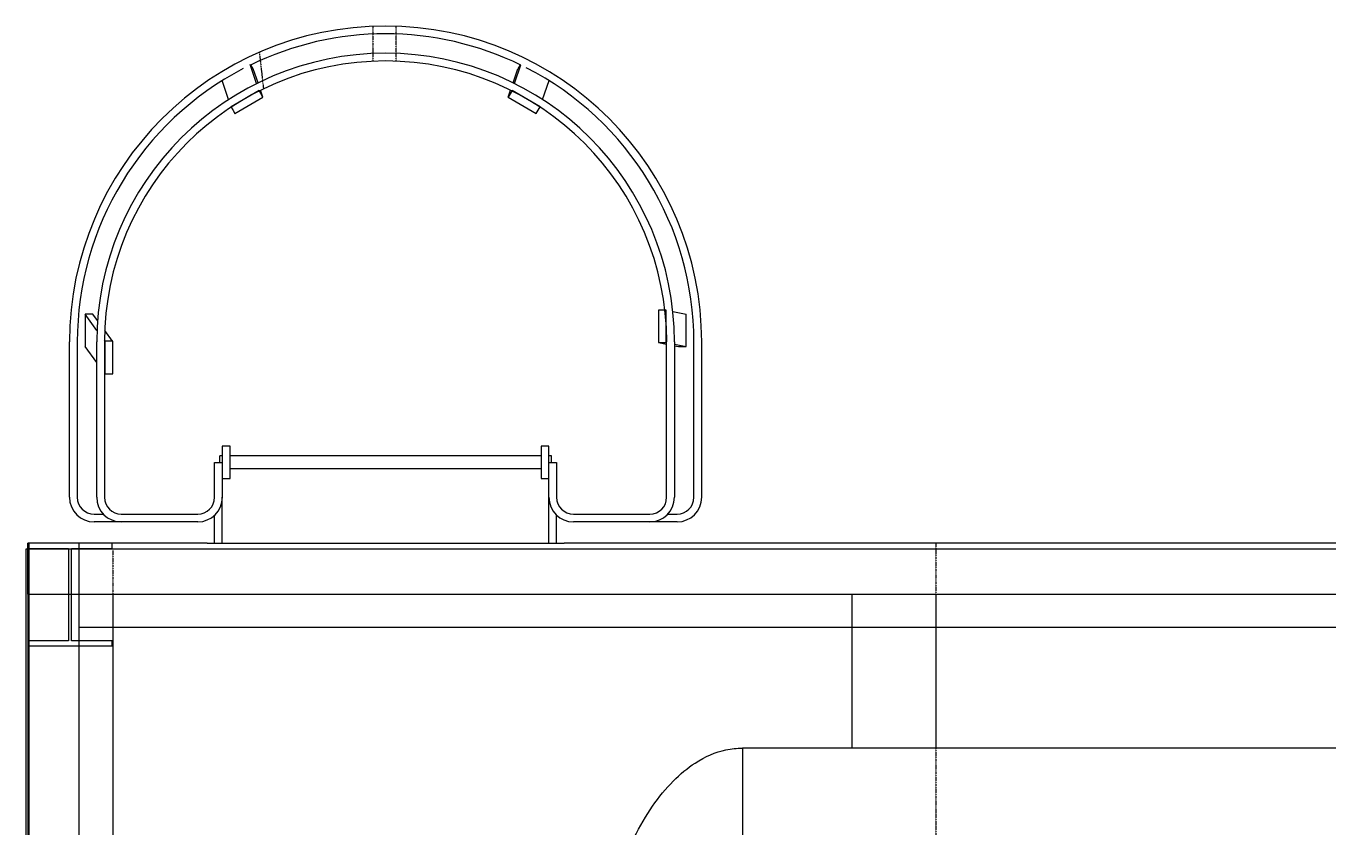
# Model space of a CAD drawing. Header units: millimetres. Extents: x -10011772 to -8149599, y 2847708 to 3434448.
# Drawn here: x -9525465 to -9520354, y 3174874 to 3178021 of the extents above; entities that cross this region are included whole.
import ezdxf

# ---------------------------------------------------------------- set-up
doc = ezdxf.new("R2010")
doc.units = ezdxf.units.MM
doc.linetypes.add('DASHDOT2', pattern=[0.5, 0.25, -0.125, 0, -0.125])
doc.layers.add('总平面底图', color=9, linetype='Continuous')

# ---------------------------------------------------------------- blocks, each defined once
blk = doc.blocks.new('总平面底图 爆炸危险区 LOCATION I')
at = {"layer": '总平面底图', "linetype": 'DASHDOT2'}
for p, q in [((212675.3, 125286), (212675.3, 125270.8)), ((212720.6, 125270.9), (212720.6, 125286.2)), ((212675.3, 125270.8), (212675.3, 125232.6)), ((212720.6, 125232.8), (212720.6, 125270.9)), ((212452.3, 125234.9), (212454.1, 125219)), ((212675.3, 125232.6), (212675.3, 125217.4)), ((212720.6, 125217.5), (212720.6, 125232.8)), ((212454.1, 125219), (212458.7, 125179.2)), ((212458.7, 125179.2), (212460.5, 125163.2)), ((212098.6, 124271.6), (212098.6, 124171.5)), ((212165.1, 124257), (212165.1, 124106.7)), ((213779.4, 124271.6), (213779.4, 124106.7)), ((212098.6, 124080.3), (212098.6, 124070.1)), ((213779.4, 123869.6), (213779.4, 122597.9))]:
    blk.add_line(p, q, dxfattribs=at)
at = {"layer": '总平面底图', "linetype": 'Continuous'}
for p, q in [((212447, 125173.6), (212434.3, 125210.9)), ((212440.3, 125202.7), (212435.7, 125210.5)), ((212449.8, 125174.9), (212440.3, 125202.7)), ((212950.2, 125174.9), (212959.5, 125202.4)), ((212952.8, 125173.6), (212965.4, 125210.6)), ((212964.1, 125210.5), (212959.5, 125202.4)), ((212392, 125142.2), (212379.3, 125179.3)), ((213007.9, 125142.2), (213020.6, 125179.3)), ((212451.8, 125159.9), (212396.8, 125128.2)), ((212404.4, 125115), (212459.4, 125146.7)), ((212459.4, 125146.7), (212451.8, 125159.9)), ((212459.3, 125146.9), (212454.7, 125160.4)), ((212459.3, 125146.9), (212455.9, 125152.7)), ((212459.3, 125146.9), (212459.3, 125146.9)), ((212940.5, 125146.8), (212945.2, 125160.4)), ((212948.1, 125159.9), (212940.5, 125146.7)), ((212940.6, 125146.7), (212940.5, 125146.6)), ((212940.5, 125146.7), (212995.5, 125115)), ((212940.5, 125146.6), (212940.5, 125146.7)), ((212940.5, 125146.6), (212964.1, 125133.1)), ((212947.7, 125159.1), (212944.8, 125154)), ((213003.1, 125128.2), (212948.1, 125159.9)), ((212396.8, 125128.2), (212404.4, 125115)), ((212397.2, 125127.4), (212400.2, 125122.2)), ((212404.5, 125114.9), (212426.1, 125127.5)), ((212995.5, 125115), (213003.1, 125128.2)), ((212995.6, 125115.1), (212998.9, 125120.8)), ((212404.4, 125115), (212404.5, 125114.9)), ((212995.6, 125115.2), (212995.6, 125115.1)), ((212125.7, 124721.1), (212110.5, 124721)), ((212133.8, 124689.1), (212110.5, 124721)), ((212110.5, 124721), (212110.5, 124657.7)), ((212134.9, 124708.5), (212125.7, 124721.1)), ((213250.5, 124728.7), (213235.2, 124728.7)), ((213235.2, 124728.7), (213235.2, 124665.2)), ((213250.5, 124665.2), (213250.5, 124728.7)), ((213263.4, 124726.2), (213289.4, 124721.1)), ((213289.4, 124657.6), (213289.4, 124721.1)), ((212164.6, 124667.8), (212149, 124689.1)), ((212080, 124361.7), (212080, 124666.5)), ((212095.2, 124666.5), (212095.2, 124361.7)), ((212133.3, 124361.7), (212133.3, 124666.5)), ((212149.4, 124667.7), (212148.6, 124668.9)), ((212148.6, 124666.5), (212148.6, 124361.7)), ((212149.4, 124667.8), (212149.4, 124604.3)), ((212164.7, 124667.8), (212149.4, 124667.8)), ((212164.7, 124604.3), (212164.7, 124667.8)), ((213235.2, 124677.4), (213235.2, 124665.2)), ((213235.2, 124665.2), (213235.2, 124665.2)), ((213235.2, 124665.2), (213250.5, 124665.2)), ((213235.2, 124665.2), (213251.3, 124662.1)), ((213250.5, 124665.2), (213251.3, 124665.1)), ((213251.3, 124361.7), (213251.3, 124666.5)), ((213266.6, 124666.5), (213266.6, 124361.7)), ((213266.6, 124662.1), (213289.4, 124657.6)), ((213266.6, 124659.1), (213274.2, 124657.6)), ((213304.7, 124361.7), (213304.7, 124666.5)), ((213319.9, 124666.5), (213319.9, 124361.7)), ((212133.3, 124626.4), (212110.5, 124657.7)), ((213274.2, 124657.6), (213289.4, 124657.6)), ((212149.4, 124604.4), (212148.6, 124605.6)), ((212149.4, 124604.3), (212164.7, 124604.3)), ((212379.7, 124462.1), (212379.7, 124398.6)), ((212395, 124462.1), (212379.7, 124462.1)), ((212395, 124398.6), (212395, 124462.1)), ((213005, 124462.1), (213005, 124398.6)), ((213020.2, 124462.1), (213005, 124462.1)), ((213020.2, 124398.6), (213020.2, 124462.1)), ((212364.5, 124430.3), (212379.7, 124430.3)), ((212364.5, 124361.7), (212364.5, 124430.3)), ((212374.6, 124430.3), (212374.6, 124443)), ((212379.7, 124443), (212374.6, 124443)), ((213005, 124443), (212395, 124443)), ((213025.3, 124443), (213020.2, 124443)), ((213020.2, 124430.3), (213035.4, 124430.3)), ((213025.3, 124430.3), (213025.3, 124443)), ((213035.4, 124430.3), (213035.4, 124361.7)), ((213005, 124417.6), (212395, 124417.6)), ((212379.7, 124398.6), (212379.7, 124361.7)), ((212379.7, 124398.6), (212395, 124398.6)), ((213005, 124398.6), (213020.2, 124398.6)), ((213020.2, 124361.7), (213020.2, 124398.6)), ((212379.7, 124271.6), (212379.7, 124361.7)), ((213020.2, 124271.6), (213020.2, 124361.7)), ((212128.3, 124328.7), (212146.4, 124328.7)), ((212181.6, 124328.7), (212331.5, 124328.7)), ((212364.5, 124271.6), (212364.5, 124326.5)), ((213035.4, 124271.6), (213035.4, 124326.5)), ((213068.5, 124328.7), (213218.3, 124328.7)), ((213253.5, 124328.7), (213271.7, 124328.7)), ((212181.6, 124313.5), (212128.3, 124313.5)), ((212331.5, 124313.5), (212181.6, 124313.5)), ((213218.3, 124313.5), (213068.5, 124313.5)), ((213271.7, 124313.5), (213218.3, 124313.5)), ((211998.5, 124271.6), (212000, 124271.6)), ((211998.5, 124171.5), (211998.5, 124271.6)), ((212000, 124271.6), (211998.5, 124271.6)), ((211998.5, 124271.6), (211998.5, 124261.4)), ((211998.5, 124271.6), (211998.5, 121471.6)), ((211998.5, 124271.6), (212000, 124271.6)), ((211998.5, 124261.4), (212078, 124261.4)), ((212000, 124271.6), (212000, 121471.6)), ((212350, 124271.6), (212000, 124271.6)), ((212078, 124261.4), (212078, 124080.3)), ((212084.2, 124080.3), (212084.2, 124261.4)), ((212084.2, 124261.4), (212163.6, 124261.4)), ((212098.6, 124271.6), (212098.6, 123633.4)), ((212163.6, 124261.4), (212163.6, 124271.6)), ((212350, 124271.6), (213050, 124271.6)), ((218300, 124271.6), (213050, 124271.6)), ((211998.5, 124171.5), (218300, 124171.5)), ((212165.1, 124171.5), (212165.1, 123475.8)), ((213614.5, 124171.5), (213614.5, 123869.6)), ((213779.4, 124171.5), (213779.4, 123869.6)), ((212098.6, 124106.7), (214983.8, 124106.7)), ((212078, 124080.3), (211998.5, 124080.3)), ((211998.5, 124080.3), (211998.5, 124070.1)), ((212163.6, 124080.3), (212084.2, 124080.3)), ((212163.6, 124070.1), (212163.6, 124080.3)), ((211998.5, 124070.1), (212163.6, 124070.1)), ((213400, 123869.6), (213400, 122673.6)), ((213400, 123869.6), (213400, 122673.6)), ((214983.8, 123869.6), (213400, 123869.6))]:
    blk.add_line(p, q, dxfattribs=at)
at = {"layer": '总平面底图'}
for p, q in [((211994.8, 121460.9), (211994.8, 124260.9)), ((211994.8, 124260.9), (218294.8, 124260.9))]:
    blk.add_line(p, q, dxfattribs=at)
at = {"layer": '总平面底图', "linetype": 'Continuous'}
for centre, radius, start, end in [((212700, 124666.5), 620, 0, 180), ((212700, 124666.5), 604.7, 64.0005, 116.0057), ((212700, 124666.5), 566.6, 0, 180), ((212700, 124666.5), 604.7, 117.4964, 180), ((212700, 124666.5), 551.4, 0, 180), ((212700, 124666.5), 604.7, 0, 62.85), ((212128.3, 124361.7), 48.3, 180, 270), ((212128.3, 124361.7), 33, 180, 270), ((212181.6, 124361.7), 48.3, 180, 270), ((212181.6, 124361.7), 33, 180, 270), ((212331.5, 124361.7), 33, 270, 0), ((212331.5, 124361.7), 48.3, 270, 0), ((213068.5, 124361.7), 48.3, 180, 270), ((213068.5, 124361.7), 33, 180, 270), ((213218.3, 124361.7), 48.3, 270, 0), ((213218.3, 124361.7), 33, 270, 0), ((213271.7, 124361.7), 33, 270, 0), ((213271.7, 124361.7), 48.3, 270, 0)]:
    blk.add_arc(centre, radius, start, end, dxfattribs=at)
for points in [[(213367.6, 123866.1), (213378.3, 123868.4), (213389.1, 123869.6), (213400, 123869.6)], [(213307.2, 123840.3), (213326.8, 123853), (213347.1, 123861.6), (213367.6, 123866.1)], [(213223.6, 123755.4), (213249, 123792.2), (213277.4, 123820.9), (213307.2, 123840.3)], [(213157.2, 123623.1), (213175.7, 123673.7), (213198.2, 123718.5), (213223.6, 123755.4)]]:
    blk.add_open_spline(points, degree=3, dxfattribs=at)

msp = doc.modelspace()

# ---------------------------------------------------------------- block references
at = {"layer": '总平面底图', "xscale": 2, "yscale": 2, "zscale": 2}
msp.add_blockref('总平面底图 爆炸危险区 LOCATION I', (-9949454.3, 2927447.9), dxfattribs=at)

doc.saveas('drawing.dxf')
